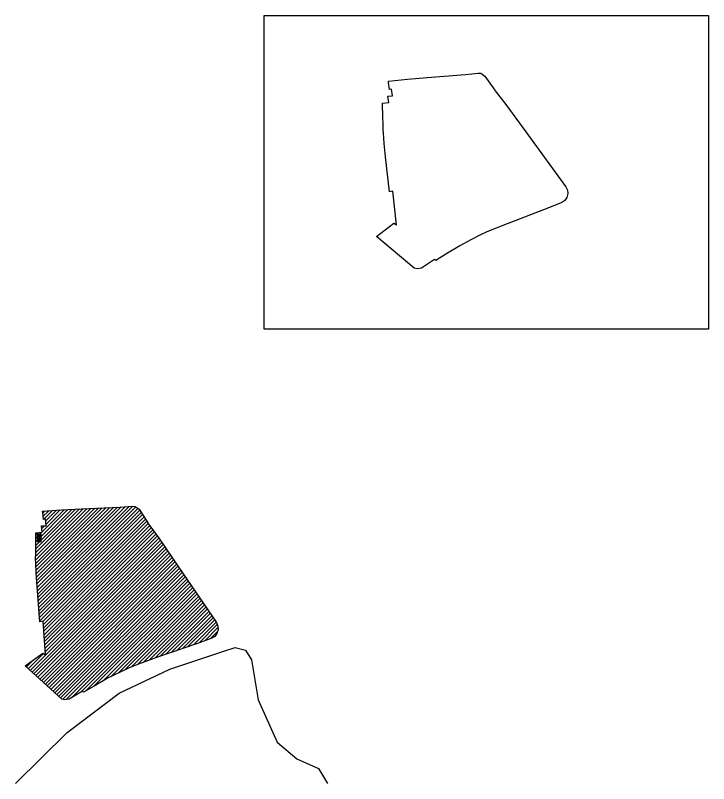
# Model space of a CAD drawing. Header units: millimetres. Extents: x -889 to 42531, y -18266 to 4189.
# Drawn here: x 12540 to 20998, y -5191 to 4189 of the extents above; entities that cross this region are included whole.
import ezdxf

# ---------------------------------------------------------------- set-up
doc = ezdxf.new("R2010")
doc.units = ezdxf.units.MM
doc.header["$MEASUREMENT"] = 0
doc.layers.add('Area TPS', color=2, linetype='Continuous')
picture_1 = doc.add_image_def('image2.jpg', size_in_pixel=(4966, 3508))

msp = doc.modelspace()

# ---------------------------------------------------------------- hatches: boundary and pattern name
h = msp.add_hatch()
h.set_pattern_fill('ANSI31', color=1, scale=250)
h.paths.add_polyline_path([(14526.5, -2541.3), (14293, -2198.5), (14167.9, -2026.3), (14164.6, -2018.8), (14049.5, -1841.9), (14002.2, -1805.7), (13967.2, -1804.2), (13814.3, -1813.6), (13344.5, -1835.8), (13104.3, -1848.7), (12872.2, -1863.5), (12872.6, -1880.9), (12883, -1964.2), (12906, -1961.4), (12916.4, -2042.4), (12859.7, -2045.2), (12867.9, -2122.5), (12789.4, -2129.4), (12788.3, -2303.4), (12789.4, -2376.8), (12785.5, -2454.9), (12787.9, -2491), (12791.9, -2621.5), (12805.5, -2785.6), (12837.9, -3213.6), (12879, -3207.8), (12908.4, -3618.5), (12876.6, -3596.9), (12659.2, -3754.3), (13106.9, -4157.7), (13141.5, -4166.1), (13197.1, -4160.8), (13359.6, -4061), (13372.6, -4073.4), (13499.1, -4000.2), (13673.7, -3900.8), (13810.4, -3832.3), (13921.2, -3781.6), (14008.1, -3742.6), (14259.5, -3652.2), (14761, -3478.5), (14936.1, -3414.6), (14972, -3393.5), (14999.2, -3357.5), (15013.1, -3310.6), (15010.9, -3268.4), (14992, -3225.3)])
at = {"layer": 'Area TPS'}
h = msp.add_hatch(dxfattribs=at)
h.set_pattern_fill('ANSI31', color=256, scale=36.500102)
h.set_pattern_definition([(45, (10549.0673, -5225.177), (-3.2261837, 3.2261837), [])])
h.paths.add_polyline_path([(12853.6, -2143.2), (12804.2, -2143.2), (12804.2, -2233.7), (12853.6, -2233.7)])

# ---------------------------------------------------------------- linework, layer by layer
for points in [[(18219.5, 3482.1), (18267.9, 3447.5), (18389.1, 3274.7), (18392.6, 3267.3), (18523.6, 3099.5), (18768.7, 2764.9), (19257.2, 2097.2), (19277.6, 2054.8), (19281.3, 2012.7), (19269, 1965.3), (19243, 1928.5), (19207.9, 1906.1), (19035.1, 1836.3), (18539.8, 1645.5), (18291.6, 1546.5), (18206.1, 1504.6), (18097.1, 1450.1), (17962.8, 1377), (17791.7, 1271.6), (17667.8, 1194.2), (17654.4, 1206.2), (17495.5, 1100.9), (17440.1, 1093.7), (17405.2, 1100.9), (16944, 1488.7), (17155.8, 1653.4), (17188.3, 1633), (17145, 2042.4), (17104, 2035.2), (17057, 2461.8), (17037.8, 2625.4), (17029.3, 2755.6), (17025.7, 2791.7), (17026.9, 2869.8), (17023.3, 2943.2), (17018.5, 3117.1), (17096.7, 3126.7), (17085.9, 3203.6), (17142.4, 3208.4), (17129.2, 3289), (17106.3, 3285.4), (17093.1, 3368.3), (17092.1, 3385.6), (17323.6, 3408.4), (17563.2, 3429.5), (18031.9, 3467.8), (18184.5, 3482.4), (18219.5, 3482.1)], [(12539.6, -5190.9), (13172, -4565.3), (13804.7, -4088.1), (14422.7, -3794.9), (15072.1, -3579.3), (15222.1, -3527.7), (15348.6, -3559.5), (15419.4, -3679.5), (15502, -4168.8), (15731.9, -4686.4), (15972.4, -4886.3), (16236.6, -5006.2), (16349.8, -5190.9)]]:
    msp.add_lwpolyline(points)
at = {"color": 1}
msp.add_lwpolyline([(14002.2, -1805.7), (14049.5, -1841.9), (14164.6, -2018.8), (14167.9, -2026.3), (14293, -2198.5), (14526.5, -2541.3), (14992, -3225.3), (15010.9, -3268.4), (15013.1, -3310.6), (14999.2, -3357.5), (14972, -3393.5), (14936.1, -3414.6), (14761, -3478.5), (14259.5, -3652.2), (14008.1, -3742.6), (13921.2, -3781.6), (13810.4, -3832.3), (13673.7, -3900.8), (13499.1, -4000.2), (13372.6, -4073.4), (13359.6, -4061), (13197.1, -4160.8), (13141.5, -4166.1), (13106.9, -4157.7), (12659.2, -3754.3), (12876.6, -3596.9), (12908.4, -3618.5), (12879, -3207.8), (12837.9, -3213.6), (12805.5, -2785.6), (12791.9, -2621.5), (12787.9, -2491), (12785.5, -2454.9), (12789.4, -2376.8), (12788.3, -2303.4), (12789.4, -2129.4), (12867.9, -2122.5), (12859.7, -2045.2), (12916.4, -2042.4), (12906, -1961.4), (12883, -1964.2), (12872.6, -1880.9), (12872.2, -1863.5), (13104.3, -1848.7), (13344.5, -1835.8), (13814.3, -1813.6), (13967.2, -1804.2), (14002.2, -1805.7)], dxfattribs=at)
at = {"layer": 'Area TPS'}
msp.add_lwpolyline([(12804.2, -2139.7), (12804.2, -2233.7), (12853.6, -2233.7), (12853.6, -2143.2), (12804.2, -2143.2)], dxfattribs=at)

# ---------------------------------------------------------------- pictures from other files: only their frames are drawn
image = msp.add_image(picture_1, insert=(15575.1, 358.2), size_in_units=(5422.8, 3830.7))
image.dxf.flags = 7

doc.saveas('drawing.dxf')
